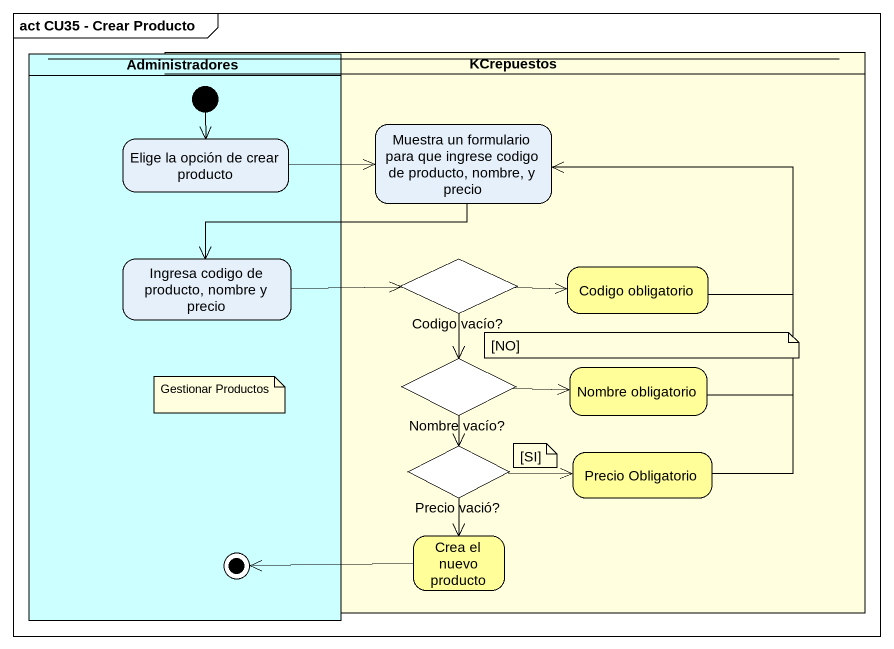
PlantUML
@startuml
mainframe act CU35 - Crear Producto
hide empty description
state Administradores <<partition>> #CCFFFF {
  state "Elige la opción de crear producto" as Elige_la_opción_de_crear
  state "Ingresa codigo de producto, nombre y precio" as Ingresa_codigo_de_producto
  state final1 <<end>>
  [*] --> Elige_la_opción_de_crear
}
state " " as lane1 <<partition>>
state KCrepuestos <<partition>> #FFFFE0 {
  state "Muestra un formulario para que ingrese codigo de producto, nombre, y precio" as Muestra_un_formulario_para
  state "Codigo vacío?" as Codigo_vacío <<choice>>
  state "Codigo obligatorio" as Codigo_obligatorio #FFFE99
  state "Nombre vacío?" as Nombre_vacío <<choice>>
  state "Nombre obligatorio" as Nombre_obligatorio #FFFE99
  state "Precio vació?" as Precio_vació <<choice>>
  state "Precio Obligatorio" as Precio_Obligatorio #FFFE99
  state "Crea el nuevo producto" as Crea_el_nuevo_producto #FFFE99
}
Elige_la_opción_de_crear -right-> Muestra_un_formulario_para
Muestra_un_formulario_para -left-> Ingresa_codigo_de_producto
Ingresa_codigo_de_producto -right-> Codigo_vacío
Codigo_vacío -right-> Codigo_obligatorio
Codigo_vacío --> Nombre_vacío
Codigo_obligatorio -up-> Muestra_un_formulario_para
Nombre_vacío -right-> Nombre_obligatorio
Nombre_vacío --> Precio_vació
Nombre_obligatorio -up-> Muestra_un_formulario_para
Precio_vació -right-> Precio_Obligatorio
Precio_vació --> Crea_el_nuevo_producto
Precio_Obligatorio -up-> Muestra_un_formulario_para
Crea_el_nuevo_producto -left-> final1
note as N1
  [NO]
end note
note as N2
  Gestionar Productos
end note
note as N3
  [SI]
end note
@enduml
